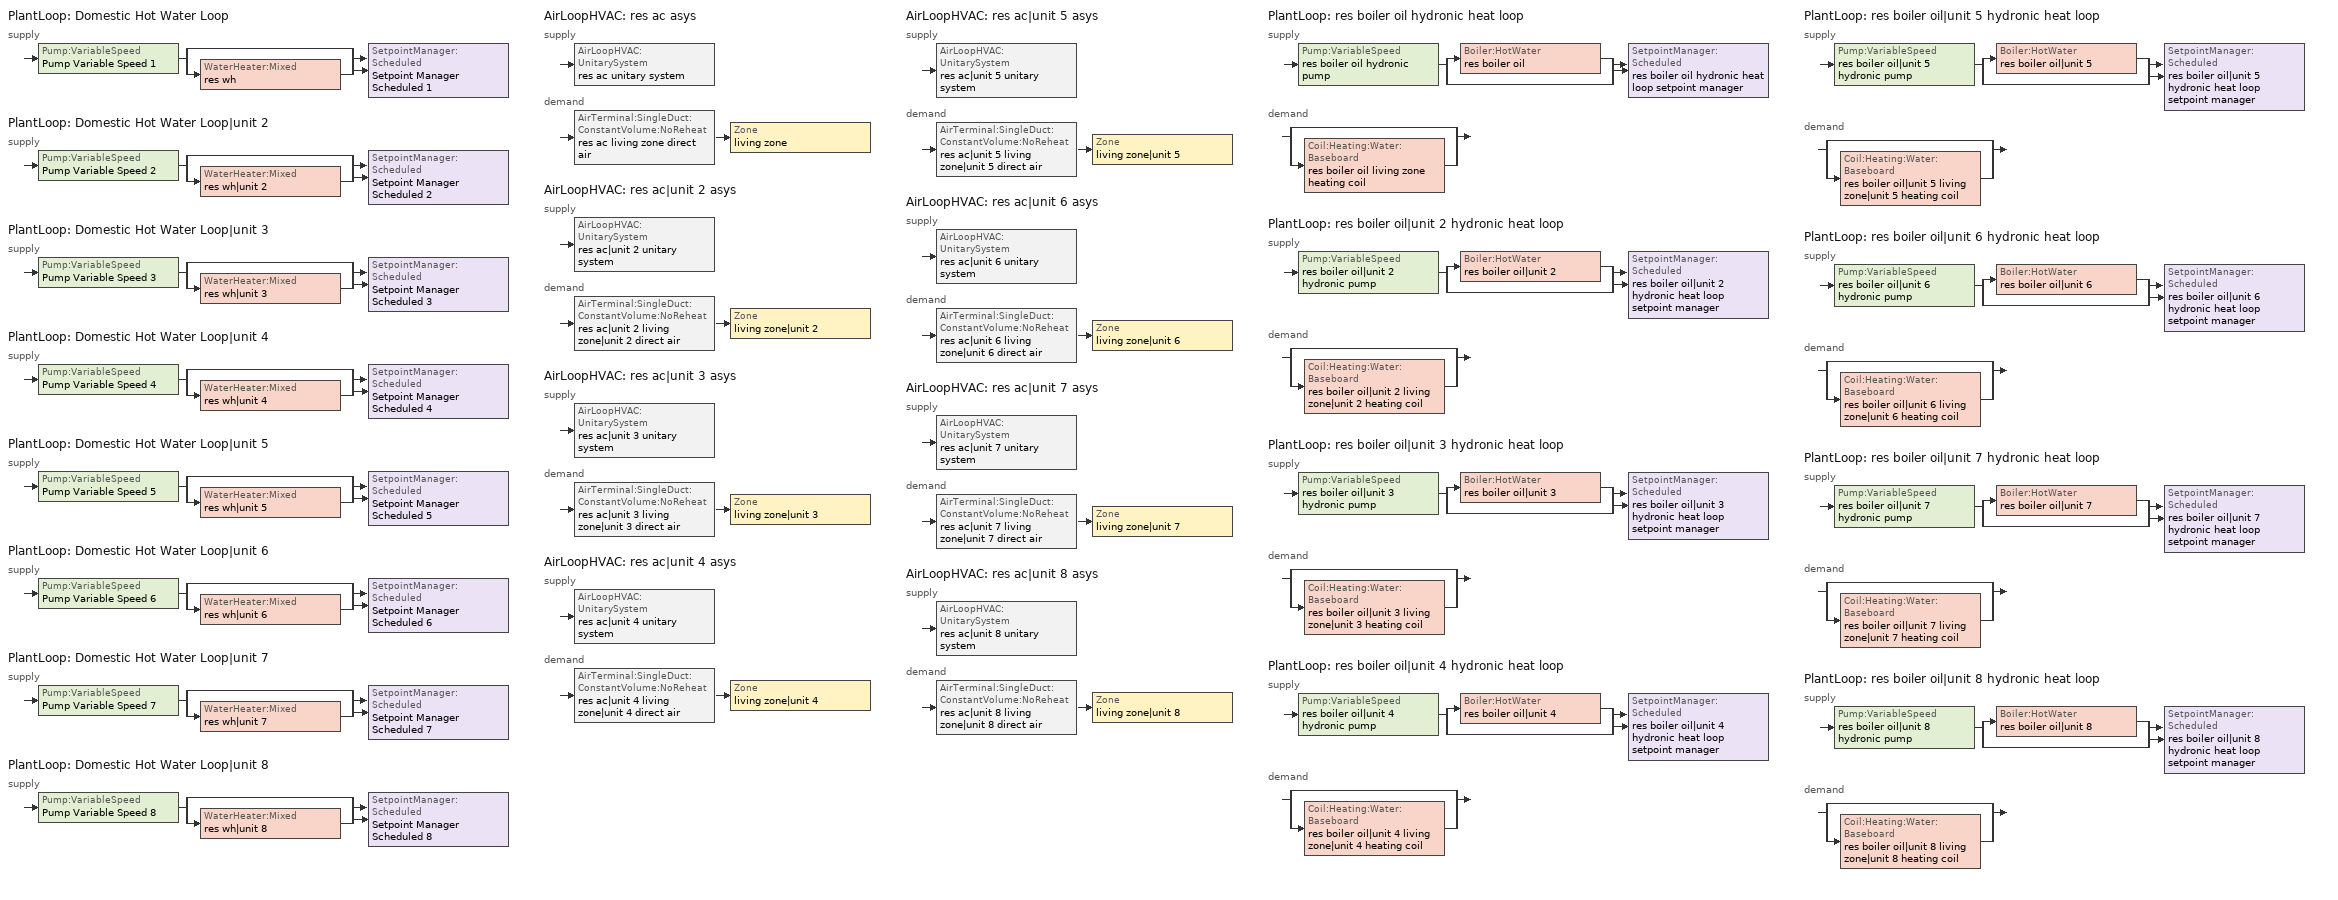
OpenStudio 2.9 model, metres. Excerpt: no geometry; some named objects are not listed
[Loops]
PlantLoop 'Domestic Hot Water Loop'
 supply: Pump:VariableSpeed 'Pump Variable Speed 1' > split
  | bypass
  | WaterHeater:Mixed 'res wh'
  join > SetpointManager:Scheduled 'Setpoint Manager Scheduled 1'
PlantLoop 'Domestic Hot Water Loop|unit 2'
 supply: Pump:VariableSpeed 'Pump Variable Speed 2' > split
  | bypass
  | WaterHeater:Mixed 'res wh|unit 2'
  join > SetpointManager:Scheduled 'Setpoint Manager Scheduled 2'
PlantLoop 'Domestic Hot Water Loop|unit 3'
 supply: Pump:VariableSpeed 'Pump Variable Speed 3' > split
  | bypass
  | WaterHeater:Mixed 'res wh|unit 3'
  join > SetpointManager:Scheduled 'Setpoint Manager Scheduled 3'
PlantLoop 'Domestic Hot Water Loop|unit 4'
 supply: Pump:VariableSpeed 'Pump Variable Speed 4' > split
  | bypass
  | WaterHeater:Mixed 'res wh|unit 4'
  join > SetpointManager:Scheduled 'Setpoint Manager Scheduled 4'
PlantLoop 'Domestic Hot Water Loop|unit 5'
 supply: Pump:VariableSpeed 'Pump Variable Speed 5' > split
  | bypass
  | WaterHeater:Mixed 'res wh|unit 5'
  join > SetpointManager:Scheduled 'Setpoint Manager Scheduled 5'
PlantLoop 'Domestic Hot Water Loop|unit 6'
 supply: Pump:VariableSpeed 'Pump Variable Speed 6' > split
  | bypass
  | WaterHeater:Mixed 'res wh|unit 6'
  join > SetpointManager:Scheduled 'Setpoint Manager Scheduled 6'
PlantLoop 'Domestic Hot Water Loop|unit 7'
 supply: Pump:VariableSpeed 'Pump Variable Speed 7' > split
  | bypass
  | WaterHeater:Mixed 'res wh|unit 7'
  join > SetpointManager:Scheduled 'Setpoint Manager Scheduled 7'
PlantLoop 'Domestic Hot Water Loop|unit 8'
 supply: Pump:VariableSpeed 'Pump Variable Speed 8' > split
  | bypass
  | WaterHeater:Mixed 'res wh|unit 8'
  join > SetpointManager:Scheduled 'Setpoint Manager Scheduled 8'
AirLoopHVAC 'res ac asys'
 supply: AirLoopHVAC:UnitarySystem 'res ac unitary system'
 demand: AirTerminal:SingleDuct:ConstantVolume:NoReheat 'res ac living zone direct air' > Zone 'living zone'
AirLoopHVAC 'res ac|unit 2 asys'
 supply: AirLoopHVAC:UnitarySystem 'res ac|unit 2 unitary system'
 demand: AirTerminal:SingleDuct:ConstantVolume:NoReheat 'res ac|unit 2 living zone|unit 2 direct air' > Zone 'living zone|unit 2'
AirLoopHVAC 'res ac|unit 3 asys'
 supply: AirLoopHVAC:UnitarySystem 'res ac|unit 3 unitary system'
 demand: AirTerminal:SingleDuct:ConstantVolume:NoReheat 'res ac|unit 3 living zone|unit 3 direct air' > Zone 'living zone|unit 3'
AirLoopHVAC 'res ac|unit 4 asys'
 supply: AirLoopHVAC:UnitarySystem 'res ac|unit 4 unitary system'
 demand: AirTerminal:SingleDuct:ConstantVolume:NoReheat 'res ac|unit 4 living zone|unit 4 direct air' > Zone 'living zone|unit 4'
AirLoopHVAC 'res ac|unit 5 asys'
 supply: AirLoopHVAC:UnitarySystem 'res ac|unit 5 unitary system'
 demand: AirTerminal:SingleDuct:ConstantVolume:NoReheat 'res ac|unit 5 living zone|unit 5 direct air' > Zone 'living zone|unit 5'
AirLoopHVAC 'res ac|unit 6 asys'
 supply: AirLoopHVAC:UnitarySystem 'res ac|unit 6 unitary system'
 demand: AirTerminal:SingleDuct:ConstantVolume:NoReheat 'res ac|unit 6 living zone|unit 6 direct air' > Zone 'living zone|unit 6'
AirLoopHVAC 'res ac|unit 7 asys'
 supply: AirLoopHVAC:UnitarySystem 'res ac|unit 7 unitary system'
 demand: AirTerminal:SingleDuct:ConstantVolume:NoReheat 'res ac|unit 7 living zone|unit 7 direct air' > Zone 'living zone|unit 7'
AirLoopHVAC 'res ac|unit 8 asys'
 supply: AirLoopHVAC:UnitarySystem 'res ac|unit 8 unitary system'
 demand: AirTerminal:SingleDuct:ConstantVolume:NoReheat 'res ac|unit 8 living zone|unit 8 direct air' > Zone 'living zone|unit 8'
PlantLoop 'res boiler oil hydronic heat loop'
 supply: Pump:VariableSpeed 'res boiler oil hydronic pump' > split
  | Boiler:HotWater 'res boiler oil'
  | bypass
  join > SetpointManager:Scheduled 'res boiler oil hydronic heat loop setpoint manager'
 demand: split
  | bypass
  | Coil:Heating:Water:Baseboard 'res boiler oil living zone heating coil'
PlantLoop 'res boiler oil|unit 2 hydronic heat loop'
 supply: Pump:VariableSpeed 'res boiler oil|unit 2 hydronic pump' > split
  | Boiler:HotWater 'res boiler oil|unit 2'
  | bypass
  join > SetpointManager:Scheduled 'res boiler oil|unit 2 hydronic heat loop setpoint manager'
 demand: split
  | bypass
  | Coil:Heating:Water:Baseboard 'res boiler oil|unit 2 living zone|unit 2 heating coil'
PlantLoop 'res boiler oil|unit 3 hydronic heat loop'
 supply: Pump:VariableSpeed 'res boiler oil|unit 3 hydronic pump' > split
  | Boiler:HotWater 'res boiler oil|unit 3'
  | bypass
  join > SetpointManager:Scheduled 'res boiler oil|unit 3 hydronic heat loop setpoint manager'
 demand: split
  | bypass
  | Coil:Heating:Water:Baseboard 'res boiler oil|unit 3 living zone|unit 3 heating coil'
PlantLoop 'res boiler oil|unit 4 hydronic heat loop'
 supply: Pump:VariableSpeed 'res boiler oil|unit 4 hydronic pump' > split
  | Boiler:HotWater 'res boiler oil|unit 4'
  | bypass
  join > SetpointManager:Scheduled 'res boiler oil|unit 4 hydronic heat loop setpoint manager'
 demand: split
  | bypass
  | Coil:Heating:Water:Baseboard 'res boiler oil|unit 4 living zone|unit 4 heating coil'
PlantLoop 'res boiler oil|unit 5 hydronic heat loop'
 supply: Pump:VariableSpeed 'res boiler oil|unit 5 hydronic pump' > split
  | Boiler:HotWater 'res boiler oil|unit 5'
  | bypass
  join > SetpointManager:Scheduled 'res boiler oil|unit 5 hydronic heat loop setpoint manager'
 demand: split
  | bypass
  | Coil:Heating:Water:Baseboard 'res boiler oil|unit 5 living zone|unit 5 heating coil'
PlantLoop 'res boiler oil|unit 6 hydronic heat loop'
 supply: Pump:VariableSpeed 'res boiler oil|unit 6 hydronic pump' > split
  | Boiler:HotWater 'res boiler oil|unit 6'
  | bypass
  join > SetpointManager:Scheduled 'res boiler oil|unit 6 hydronic heat loop setpoint manager'
 demand: split
  | bypass
  | Coil:Heating:Water:Baseboard 'res boiler oil|unit 6 living zone|unit 6 heating coil'
PlantLoop 'res boiler oil|unit 7 hydronic heat loop'
 supply: Pump:VariableSpeed 'res boiler oil|unit 7 hydronic pump' > split
  | Boiler:HotWater 'res boiler oil|unit 7'
  | bypass
  join > SetpointManager:Scheduled 'res boiler oil|unit 7 hydronic heat loop setpoint manager'
 demand: split
  | bypass
  | Coil:Heating:Water:Baseboard 'res boiler oil|unit 7 living zone|unit 7 heating coil'
PlantLoop 'res boiler oil|unit 8 hydronic heat loop'
 supply: Pump:VariableSpeed 'res boiler oil|unit 8 hydronic pump' > split
  | Boiler:HotWater 'res boiler oil|unit 8'
  | bypass
  join > SetpointManager:Scheduled 'res boiler oil|unit 8 hydronic heat loop setpoint manager'
 demand: split
  | bypass
  | Coil:Heating:Water:Baseboard 'res boiler oil|unit 8 living zone|unit 8 heating coil'
[Sizing:Zone] Zone Cooling Design Supply Air Temperature Input Method=SupplyAirTemperature; Zone Cooling Design Supply Air Temperature {C}=14; Zone Cooling Design Supply Air Temperature Difference {deltaC}=11.11; Zone Heating Design Supply Air Temperature Input Method=SupplyAirTemperature; Zone Heating Design Supply Air Temperature {C}=40; Zone Heating Design Supply Air Temperature Difference {deltaC}=11.11; Zone Cooling Design Supply Air Humidity Ratio {kg-H2O/kg-air}=0.0085; Zone Heating Design Supply Air Humidity Ratio {kg-H2O/kg-air}=0.008; Cooling Design Air Flow Method=DesignDay; Heating Design Air Flow Method=DesignDay; Account for Dedicated Outdoor Air System=No; Dedicated Outdoor Air System Control Strategy=NeutralSupplyAir; Dedicated Outdoor Air Low Setpoint Temperature for Design {C}=autosize; Dedicated Outdoor Air High Setpoint Temperature for Design {C}=autosize
living zone; living zone|unit 2; living zone|unit 3; living zone|unit 4; living zone|unit 5; living zone|unit 6; living zone|unit 7; living zone|unit 8
[Zone equipment]
living zone: res ac living zone direct air, res boiler oil living zone convective water
living zone|unit 2: res ac|unit 2 living zone|unit 2 direct air, res boiler oil|unit 2 living zone|unit 2 convective water
living zone|unit 3: res ac|unit 3 living zone|unit 3 direct air, res boiler oil|unit 3 living zone|unit 3 convective water
living zone|unit 4: res ac|unit 4 living zone|unit 4 direct air, res boiler oil|unit 4 living zone|unit 4 convective water
living zone|unit 5: res ac|unit 5 living zone|unit 5 direct air, res boiler oil|unit 5 living zone|unit 5 convective water
living zone|unit 6: res ac|unit 6 living zone|unit 6 direct air, res boiler oil|unit 6 living zone|unit 6 convective water
living zone|unit 7: res ac|unit 7 living zone|unit 7 direct air, res boiler oil|unit 7 living zone|unit 7 convective water
living zone|unit 8: res ac|unit 8 living zone|unit 8 direct air, res boiler oil|unit 8 living zone|unit 8 convective water
[PlantLoop] Glycol Concentration=0; Load Distribution Scheme=Optimal
Name | Maximum Loop Flow Rate {m3/s} | Plant Loop Volume {m3} | Fluid Type | Maximum Loop Temperature {C} | Minimum Loop Temperature {C} | Minimum Loop Flow Rate {m3/s}
Domestic Hot Water Loop; Domestic Hot Water Loop|unit 2; Domestic Hot Water Loop|unit 3; Domestic Hot Water Loop|unit 4; Domestic Hot Water Loop|unit 5; Domestic Hot Water Loop|unit 6; Domestic Hot Water Loop|unit 7; Domestic Hot Water Loop|unit 8 | 0.01 | 0.003
res boiler oil hydronic heat loop; res boiler oil|unit 2 hydronic heat loop; res boiler oil|unit 3 hydronic heat loop; res boiler oil|unit 4 hydronic heat loop; res boiler oil|unit 5 hydronic heat loop; res boiler oil|unit 6 hydronic heat loop; res boiler oil|unit 7 hydronic heat loop; res boiler oil|unit 8 hydronic heat loop |  | Autocalculate | Water | 100 | 0 | 0
[Sizing:Plant] Loop Type=Heating; Sizing Option=NonCoincident; Zone Timesteps in Averaging Window=1; Coincident Sizing Factor Mode=None
Name | Design Loop Exit Temperature {C} | Loop Design Temperature Difference {deltaC}
Domestic Hot Water Loop; Domestic Hot Water Loop|unit 2; Domestic Hot Water Loop|unit 3; Domestic Hot Water Loop|unit 4; Domestic Hot Water Loop|unit 5; Domestic Hot Water Loop|unit 6; Domestic Hot Water Loop|unit 7; Domestic Hot Water Loop|unit 8 | 52.6667 | 5.55556
res boiler oil hydronic heat loop; res boiler oil|unit 2 hydronic heat loop; res boiler oil|unit 3 hydronic heat loop; res boiler oil|unit 4 hydronic heat loop; res boiler oil|unit 5 hydronic heat loop; res boiler oil|unit 6 hydronic heat loop; res boiler oil|unit 7 hydronic heat loop; res boiler oil|unit 8 hydronic heat loop | 82.2222 | 11.1111
[Pump:VariableSpeed] Fraction of Motor Inefficiencies to Fluid Stream=0; Coefficient 1 of the Part Load Performance Curve=0; Coefficient 2 of the Part Load Performance Curve=1; Coefficient 3 of the Part Load Performance Curve=0; Coefficient 4 of the Part Load Performance Curve=0; Pump Control Type=Intermittent; Skin Loss Radiative Fraction=0.5; Design Power Sizing Method=PowerPerFlowPerPressure; Design Electric Power per Unit Flow Rate {W/(m3/s)}=348701.1; Design Shaft Power per Unit Flow Rate per Unit Head {W-s/m3-Pa}=1.28205; Design Minimum Flow Rate Fraction=0
Name | Rated Flow Rate {m3/s} | Rated Pump Head {Pa} | Rated Power Consumption {W} | Motor Efficiency
Pump Variable Speed 1; Pump Variable Speed 2; Pump Variable Speed 3; Pump Variable Speed 4; Pump Variable Speed 5; Pump Variable Speed 6; Pump Variable Speed 7; Pump Variable Speed 8 | 0.01 | 1 | 0 | 1
res boiler oil hydronic pump; res boiler oil|unit 2 hydronic pump; res boiler oil|unit 3 hydronic pump; res boiler oil|unit 4 hydronic pump; res boiler oil|unit 5 hydronic pump; res boiler oil|unit 6 hydronic pump; res boiler oil|unit 7 hydronic pump; res boiler oil|unit 8 hydronic pump | 0.000630902 | 20000 |  | 0.9
[SetpointManager:Scheduled] Control Variable=Temperature
Name | Schedule
Setpoint Manager Scheduled 1 | dhw temp
Setpoint Manager Scheduled 2 | dhw temp 1
Setpoint Manager Scheduled 3 | dhw temp 2
Setpoint Manager Scheduled 4 | dhw temp 3
Setpoint Manager Scheduled 5 | dhw temp 4
Setpoint Manager Scheduled 6 | dhw temp 5
Setpoint Manager Scheduled 7 | dhw temp 6
Setpoint Manager Scheduled 8 | dhw temp 7
res boiler oil hydronic heat loop setpoint manager | res boiler oil hydronic heat supply setpoint
res boiler oil|unit 2 hydronic heat loop setpoint manager | res boiler oil|unit 2 hydronic heat supply setpoint
res boiler oil|unit 3 hydronic heat loop setpoint manager | res boiler oil|unit 3 hydronic heat supply setpoint
res boiler oil|unit 4 hydronic heat loop setpoint manager | res boiler oil|unit 4 hydronic heat supply setpoint
res boiler oil|unit 5 hydronic heat loop setpoint manager | res boiler oil|unit 5 hydronic heat supply setpoint
res boiler oil|unit 6 hydronic heat loop setpoint manager | res boiler oil|unit 6 hydronic heat supply setpoint
res boiler oil|unit 7 hydronic heat loop setpoint manager | res boiler oil|unit 7 hydronic heat supply setpoint
res boiler oil|unit 8 hydronic heat loop setpoint manager | res boiler oil|unit 8 hydronic heat supply setpoint
[WaterHeater:Mixed] Tank Volume {m3}=0.107884; Deadband Temperature Difference {deltaC}=2; Maximum Temperature Limit {C}=99; Heater Control Type=Cycle; Heater Maximum Capacity {W}=11722.8; Heater Minimum Capacity {W}=0; Heater Fuel Type=NaturalGas; Heater Thermal Efficiency=0.773298; Off Cycle Parasitic Fuel Consumption Rate {W}=0; Off Cycle Parasitic Fuel Type=Electricity; Off Cycle Parasitic Heat Fraction to Tank=0; On Cycle Parasitic Fuel Consumption Rate {W}=0; On Cycle Parasitic Fuel Type=Electricity; On Cycle Parasitic Heat Fraction to Tank=0; Ambient Temperature Indicator=ThermalZone; Off Cycle Loss Coefficient to Ambient Temperature {W/K}=4.15693; Off Cycle Loss Fraction to Thermal Zone=0.64; On Cycle Loss Coefficient to Ambient Temperature {W/K}=4.15693; On Cycle Loss Fraction to Thermal Zone=1; Use Side Effectiveness=1; Source Side Effectiveness=1; Use Side Design Flow Rate {m3/s}=autosize; Source Side Design Flow Rate {m3/s}=autosize; Indirect Water Heating Recovery Time {hr}=1.5; Source Side Flow Control Mode=IndirectHeatPrimarySetpoint
Name | Setpoint Temperature Schedule | Ambient Temperature Thermal Zone
res wh | WH Setpoint Temp | unfinished basement zone
res wh|unit 2 | WH Setpoint Temp 1 | unfinished basement zone
res wh|unit 3 | WH Setpoint Temp 2 | unfinished basement zone
res wh|unit 4 | WH Setpoint Temp 3 | unfinished basement zone
res wh|unit 5 | WH Setpoint Temp 4 | living zone|unit 5
res wh|unit 6 | WH Setpoint Temp 5 | living zone|unit 6
res wh|unit 7 | WH Setpoint Temp 6 | living zone|unit 7
res wh|unit 8 | WH Setpoint Temp 7 | living zone|unit 8
[Coil:Cooling:DX:SingleSpeed] Availability Schedule=Always On Discrete; Rated Total Cooling Capacity {W}=17584.3; Rated Sensible Heat Ratio=0.740403; Rated COP {W/W}=3.95054; Rated Air Flow Rate {m3/s}=0.911095; Rated Evaporator Fan Power Per Volume Flow Rate {W/(m3/s)}=773.391; Nominal Time for Condensate Removal to Begin {s}=1000; Ratio of Initial Moisture Evaporation Rate and Steady State Latent Capacity=1.5; Maximum Cycling Rate {cycles/hr}=3; Latent Capacity Time Constant {s}=45; Condenser Type=AirCooled; Evaporative Condenser Effectiveness=0; Evaporative Condenser Air Flow Rate {m3/s}=Autosize; Evaporative Condenser Pump Rated Power Consumption {W}=Autosize; Crankcase Heater Capacity {W}=0; Maximum Outdoor Dry-Bulb Temperature for Crankcase Heater Operation {C}=12.7778; Basin Heater Capacity {W/K}=0; Basin Heater Setpoint Temperature {C}=10
Name | Total Cooling Capacity Function of Temperature Curve | Total Cooling Capacity Function of Flow Fraction Curve | Energy Input Ratio Function of Temperature Curve | Energy Input Ratio Function of Flow Fraction Curve | Part Load Fraction Correlation Curve
res ac cooling coil | Cool-Cap-fT1 | Cool-Cap-fFF1 | Cool-EIR-fT1 | Cool-EIR-fFF1 | Cool-PLF-fPLR1
res ac|unit 2 cooling coil | Cool-Cap-fT1 1 | Cool-Cap-fFF1 1 | Cool-EIR-fT1 1 | Cool-EIR-fFF1 1 | Cool-PLF-fPLR1 1
res ac|unit 3 cooling coil | Cool-Cap-fT1 2 | Cool-Cap-fFF1 2 | Cool-EIR-fT1 2 | Cool-EIR-fFF1 2 | Cool-PLF-fPLR1 2
res ac|unit 4 cooling coil | Cool-Cap-fT1 3 | Cool-Cap-fFF1 3 | Cool-EIR-fT1 3 | Cool-EIR-fFF1 3 | Cool-PLF-fPLR1 3
res ac|unit 5 cooling coil | Cool-Cap-fT1 4 | Cool-Cap-fFF1 4 | Cool-EIR-fT1 4 | Cool-EIR-fFF1 4 | Cool-PLF-fPLR1 4
res ac|unit 6 cooling coil | Cool-Cap-fT1 5 | Cool-Cap-fFF1 5 | Cool-EIR-fT1 5 | Cool-EIR-fFF1 5 | Cool-PLF-fPLR1 5
res ac|unit 7 cooling coil | Cool-Cap-fT1 6 | Cool-Cap-fFF1 6 | Cool-EIR-fT1 6 | Cool-EIR-fFF1 6 | Cool-PLF-fPLR1 6
res ac|unit 8 cooling coil | Cool-Cap-fT1 7 | Cool-Cap-fFF1 7 | Cool-EIR-fT1 7 | Cool-EIR-fFF1 7 | Cool-PLF-fPLR1 7
[Fan:OnOff] Availability Schedule=Always On Discrete; Fan Total Efficiency=0.75; Pressure Rise {Pa}=794.58; Maximum Flow Rate {m3/s}=1.17751; Motor Efficiency=1; Motor In Airstream Fraction=1
Name | Fan Power Ratio Function of Speed Ratio Curve | Fan Efficiency Ratio Function of Speed Ratio Curve
res ac clg supply fan | Fan On Off Power Curve | Fan On Off Efficiency Curve
res ac|unit 2 clg supply fan | Fan On Off Power Curve 1 | Fan On Off Efficiency Curve 1
res ac|unit 3 clg supply fan | Fan On Off Power Curve 2 | Fan On Off Efficiency Curve 2
res ac|unit 4 clg supply fan | Fan On Off Power Curve 3 | Fan On Off Efficiency Curve 3
res ac|unit 5 clg supply fan | Fan On Off Power Curve 4 | Fan On Off Efficiency Curve 4
res ac|unit 6 clg supply fan | Fan On Off Power Curve 5 | Fan On Off Efficiency Curve 5
res ac|unit 7 clg supply fan | Fan On Off Power Curve 6 | Fan On Off Efficiency Curve 6
res ac|unit 8 clg supply fan | Fan On Off Power Curve 7 | Fan On Off Efficiency Curve 7
[AirLoopHVAC:UnitarySystem] Control Type=Load; Dehumidification Control Type=None; Availability Schedule=Always On Discrete; Fan Placement=BlowThrough; Supply Air Fan Operating Mode Schedule=Always Off Discrete; DX Heating Coil Sizing Ratio=1; Use DOAS DX Cooling Coil=No; DOAS DX Cooling Coil Leaving Minimum Air Temperature {C}=2; Latent Load Control=SensibleOnlyLoadControl; Supply Air Flow Rate Method During Cooling Operation=SupplyAirFlowRate; Supply Air Flow Rate During Cooling Operation {m3/s}=1.17751; Supply Air Flow Rate Method During Heating Operation=SupplyAirFlowRate; Supply Air Flow Rate During Heating Operation {m3/s}=0; Supply Air Flow Rate When No Cooling or Heating is Required {m3/s}=0; Maximum Supply Air Temperature {C}=48.8889; Maximum Outdoor Dry-Bulb Temperature for Supplemental Heater Operation {C}=21; Maximum Cycling Rate {cycles/hr}=2.5; Heat Pump Time Constant {s}=60; Fraction of On-Cycle Power Use=0.01; Heat Pump Fan Delay Time {s}=60; Ancilliary On-Cycle Electric Power {W}=0; Ancilliary Off-Cycle Electric Power {W}=0
Name | Controlling Zone or Thermostat Location | Supply Fan | Cooling Coil
res ac unitary system | living zone | res ac clg supply fan | res ac cooling coil
res ac|unit 2 unitary system | living zone|unit 2 | res ac|unit 2 clg supply fan | res ac|unit 2 cooling coil
res ac|unit 3 unitary system | living zone|unit 3 | res ac|unit 3 clg supply fan | res ac|unit 3 cooling coil
res ac|unit 4 unitary system | living zone|unit 4 | res ac|unit 4 clg supply fan | res ac|unit 4 cooling coil
res ac|unit 5 unitary system | living zone|unit 5 | res ac|unit 5 clg supply fan | res ac|unit 5 cooling coil
res ac|unit 6 unitary system | living zone|unit 6 | res ac|unit 6 clg supply fan | res ac|unit 6 cooling coil
res ac|unit 7 unitary system | living zone|unit 7 | res ac|unit 7 clg supply fan | res ac|unit 7 cooling coil
res ac|unit 8 unitary system | living zone|unit 8 | res ac|unit 8 clg supply fan | res ac|unit 8 cooling coil
[AirLoopHVAC] Availability Schedule=Always On Discrete; Design Supply Air Flow Rate {m3/s}=1.17751
res ac asys; res ac|unit 2 asys; res ac|unit 3 asys; res ac|unit 4 asys; res ac|unit 5 asys; res ac|unit 6 asys; res ac|unit 7 asys; res ac|unit 8 asys
[Sizing:System] Type of Load to Size On=Sensible; Design Outdoor Air Flow Rate {m3/s}=Autosize; Central Heating Maximum System Air Flow Ratio=0.3; Preheat Design Temperature {C}=7; Preheat Design Humidity Ratio {kg-H2O/kg-Air}=0.008; Precool Design Temperature {C}=12.8; Precool Design Humidity Ratio {kg-H2O/kg-Air}=0.008; Central Cooling Design Supply Air Temperature {C}=12.8; Central Heating Design Supply Air Temperature {C}=16.7; Sizing Option=NonCoincident; 100% Outdoor Air in Cooling=Yes; 100% Outdoor Air in Heating=Yes; Central Cooling Design Supply Air Humidity Ratio {kg-H2O/kg-Air}=0.0085; Central Heating Design Supply Air Humidity Ratio {kg-H2O/kg-Air}=0.008; Cooling Design Air Flow Method=DesignDay; Cooling Design Air Flow Rate {m3/s}=0; Heating Design Air Flow Method=DesignDay; Heating Design Air Flow Rate {m3/s}=0; System Outdoor Air Method=ZoneSum; Zone Maximum Outdoor Air Fraction=1; Cooling Supply Air Flow Rate Per Floor Area {m3/s-m2}=0.00996765; Cooling Fraction of Autosized Cooling Supply Air Flow Rate=1; Cooling Supply Air Flow Rate Per Unit Cooling Capacity {m3/s-W}=3.94755e-05; Heating Supply Air Flow Rate Per Floor Area {m3/s-m2}=0.00996765; Heating Fraction of Autosized Heating Supply Air Flow Rate=1; Heating Fraction of Autosized Cooling Supply Air Flow Rate=1; Heating Supply Air Flow Rate Per Unit Heating Capacity {m3/s-W}=3.15882e-05; Cooling Design Capacity Method=CoolingDesignCapacity; Cooling Design Capacity {W}=autosize; Cooling Design Capacity Per Floor Area {W/m2}=234.7; Fraction of Autosized Cooling Design Capacity=1; Heating Design Capacity Method=HeatingDesignCapacity; Heating Design Capacity {W}=autosize; Heating Design Capacity Per Floor Area {W/m2}=157; Fraction of Autosized Heating Design Capacity=1; Central Cooling Capacity Control Method=OnOff
res ac asys; res ac|unit 2 asys; res ac|unit 3 asys; res ac|unit 4 asys; res ac|unit 5 asys; res ac|unit 6 asys; res ac|unit 7 asys; res ac|unit 8 asys
[AirTerminal:SingleDuct:ConstantVolume:NoReheat] Availability Schedule=Always On Discrete; Maximum Air Flow Rate {m3/s}=1.17751
res ac living zone direct air; res ac|unit 2 living zone|unit 2 direct air; res ac|unit 3 living zone|unit 3 direct air; res ac|unit 4 living zone|unit 4 direct air; res ac|unit 5 living zone|unit 5 direct air; res ac|unit 6 living zone|unit 6 direct air; res ac|unit 7 living zone|unit 7 direct air; res ac|unit 8 living zone|unit 8 direct air
[EnergyManagementSystem:Sensor]
Name | Output Variable or Output Meter Index Key | Output Variable or Output Meter
res_boiler_oil_hydronic_pump_s | res boiler oil hydronic pump | Pump Electric Energy
res_boiler_oil_unit_2_hydronic_pump_s | res boiler oil|unit 2 hydronic pump | Pump Electric Energy
res_boiler_oil_unit_3_hydronic_pump_s | res boiler oil|unit 3 hydronic pump | Pump Electric Energy
res_boiler_oil_unit_4_hydronic_pump_s | res boiler oil|unit 4 hydronic pump | Pump Electric Energy
res_boiler_oil_unit_5_hydronic_pump_s | res boiler oil|unit 5 hydronic pump | Pump Electric Energy
res_boiler_oil_unit_6_hydronic_pump_s | res boiler oil|unit 6 hydronic pump | Pump Electric Energy
res_boiler_oil_unit_7_hydronic_pump_s | res boiler oil|unit 7 hydronic pump | Pump Electric Energy
res_boiler_oil_unit_8_hydronic_pump_s | res boiler oil|unit 8 hydronic pump | Pump Electric Energy
res_af_1_tin_s | living zone | Zone Mean Air Temperature
res_af_1_tt_s | living zone | Zone Outdoor Air Drybulb Temperature
res_ds_res_ac_asys_fan_rtf_s | res ac clg supply fan | Fan Runtime Fraction
res_ds_res_ac_asys_win_s | living zone | Zone Mean Air Humidity Ratio
res_af_2_tin_s | living zone|unit 2 | Zone Mean Air Temperature
res_af_2_tt_s | living zone|unit 2 | Zone Outdoor Air Drybulb Temperature
res_ds_res_ac_unit_2_asys_fan_rtf_s | res ac|unit 2 clg supply fan | Fan Runtime Fraction
res_ds_res_ac_unit_2_asys_win_s | living zone|unit 2 | Zone Mean Air Humidity Ratio
res_af_3_tin_s | living zone|unit 3 | Zone Mean Air Temperature
res_af_3_tt_s | living zone|unit 3 | Zone Outdoor Air Drybulb Temperature
res_ds_res_ac_unit_3_asys_fan_rtf_s | res ac|unit 3 clg supply fan | Fan Runtime Fraction
res_ds_res_ac_unit_3_asys_win_s | living zone|unit 3 | Zone Mean Air Humidity Ratio
res_af_4_tin_s | living zone|unit 4 | Zone Mean Air Temperature
res_af_4_tt_s | living zone|unit 4 | Zone Outdoor Air Drybulb Temperature
res_ds_res_ac_unit_4_asys_fan_rtf_s | res ac|unit 4 clg supply fan | Fan Runtime Fraction
res_ds_res_ac_unit_4_asys_win_s | living zone|unit 4 | Zone Mean Air Humidity Ratio
res_af_5_tin_s | living zone|unit 5 | Zone Mean Air Temperature
res_af_5_tt_s | living zone|unit 5 | Zone Outdoor Air Drybulb Temperature
res_nv_5_sp_s | res nv_5 temp schedule | Schedule Value
res_ds_res_ac_unit_5_asys_fan_rtf_s | res ac|unit 5 clg supply fan | Fan Runtime Fraction
res_infil_5_range_sch_s | res mv_5 range exhaust schedule | Schedule Value
res_infil_5_bath_sch_s | res mv_5 bath exhaust schedule | Schedule Value
res_infil_5_wh_sch_s; res_infil_6_wh_sch_s; res_infil_7_wh_sch_s; res_infil_8_wh_sch_s | Always On Discrete | Schedule Value
res_af_6_tin_s | living zone|unit 6 | Zone Mean Air Temperature
res_af_6_tt_s | living zone|unit 6 | Zone Outdoor Air Drybulb Temperature
res_nv_6_nva_s | res nv_6 avail schedule | Schedule Value
res_nv_6_sp_s | res nv_6 temp schedule | Schedule Value
res_ds_res_ac_unit_6_asys_fan_rtf_s | res ac|unit 6 clg supply fan | Fan Runtime Fraction
res_infil_6_range_sch_s | res mv_6 range exhaust schedule | Schedule Value
res_infil_6_bath_sch_s | res mv_6 bath exhaust schedule | Schedule Value
res_af_7_tin_s | living zone|unit 7 | Zone Mean Air Temperature
res_af_7_tt_s | living zone|unit 7 | Zone Outdoor Air Drybulb Temperature
res_nv_7_nva_s | res nv_7 avail schedule | Schedule Value
res_nv_7_sp_s | res nv_7 temp schedule | Schedule Value
res_ds_res_ac_unit_7_asys_fan_rtf_s | res ac|unit 7 clg supply fan | Fan Runtime Fraction
res_infil_7_range_sch_s | res mv_7 range exhaust schedule | Schedule Value
res_infil_7_bath_sch_s | res mv_7 bath exhaust schedule | Schedule Value
res_af_8_tin_s | living zone|unit 8 | Zone Mean Air Temperature
res_af_8_tt_s | living zone|unit 8 | Zone Outdoor Air Drybulb Temperature
res_nv_8_nva_s | res nv_8 avail schedule | Schedule Value
res_nv_8_sp_s | res nv_8 temp schedule | Schedule Value
res_ds_res_ac_unit_8_asys_fan_rtf_s | res ac|unit 8 clg supply fan | Fan Runtime Fraction
res_infil_8_range_sch_s | res mv_8 range exhaust schedule | Schedule Value
res_infil_8_bath_sch_s | res mv_8 bath exhaust schedule | Schedule Value
[Boiler:HotWater] Fuel Type=FuelOil#1; Nominal Capacity {W}=29307.1; Nominal Thermal Efficiency=0.8; Efficiency Curve Temperature Evaluation Variable=LeavingBoiler; Design Water Outlet Temperature {C}=82.2222; Minimum Part Load Ratio=0; Maximum Part Load Ratio=1; Optimum Part Load Ratio=1; Water Outlet Upper Temperature Limit {C}=99.9; Boiler Flow Mode=LeavingSetpointModulated; Parasitic Electric Load {W}=220; Sizing Factor=1
Name | Normalized Boiler Efficiency Curve
res boiler oil | NonCondensingBoilerEff
res boiler oil|unit 2 | NonCondensingBoilerEff 1
res boiler oil|unit 3 | NonCondensingBoilerEff 2
res boiler oil|unit 4 | NonCondensingBoilerEff 3
res boiler oil|unit 5 | NonCondensingBoilerEff 4
res boiler oil|unit 6 | NonCondensingBoilerEff 5
res boiler oil|unit 7 | NonCondensingBoilerEff 6
res boiler oil|unit 8 | NonCondensingBoilerEff 7
[Coil:Heating:Water:Baseboard] Heating Design Capacity Method=HeatingDesignCapacity; Heating Design Capacity {W}=29307.1; Heating Design Capacity Per Floor Area {W/m2}=0; Fraction of Autosized Heating Design Capacity=0.8; U-Factor Times Area Value {W/K}=2110.11; Maximum Water Flow Rate {m3/s}=0.00126249; Convergence Tolerance=0.001
res boiler oil living zone heating coil; res boiler oil|unit 2 living zone|unit 2 heating coil; res boiler oil|unit 3 living zone|unit 3 heating coil; res boiler oil|unit 4 living zone|unit 4 heating coil; res boiler oil|unit 5 living zone|unit 5 heating coil; res boiler oil|unit 6 living zone|unit 6 heating coil; res boiler oil|unit 7 living zone|unit 7 heating coil; res boiler oil|unit 8 living zone|unit 8 heating coil
[ZoneHVAC:Baseboard:Convective:Water] Availability Schedule=Always On Discrete
Name | Heating Coil
res boiler oil living zone convective water | res boiler oil living zone heating coil
res boiler oil|unit 2 living zone|unit 2 convective water | res boiler oil|unit 2 living zone|unit 2 heating coil
res boiler oil|unit 3 living zone|unit 3 convective water | res boiler oil|unit 3 living zone|unit 3 heating coil
res boiler oil|unit 4 living zone|unit 4 convective water | res boiler oil|unit 4 living zone|unit 4 heating coil
res boiler oil|unit 5 living zone|unit 5 convective water | res boiler oil|unit 5 living zone|unit 5 heating coil
res boiler oil|unit 6 living zone|unit 6 convective water | res boiler oil|unit 6 living zone|unit 6 heating coil
res boiler oil|unit 7 living zone|unit 7 convective water | res boiler oil|unit 7 living zone|unit 7 heating coil
res boiler oil|unit 8 living zone|unit 8 convective water | res boiler oil|unit 8 living zone|unit 8 heating coil
[EnergyManagementSystem:Program]
res_boiler_oil_pumps_program: Set unit_1_pumps_h = res_boiler_oil_hydronic_pump_s
res_boiler_oil|unit_2_pumps_program: Set unit_2_pumps_h = res_boiler_oil_unit_2_hydronic_pump_s
res_boiler_oil|unit_3_pumps_program: Set unit_3_pumps_h = res_boiler_oil_unit_3_hydronic_pump_s
res_boiler_oil|unit_4_pumps_program: Set unit_4_pumps_h = res_boiler_oil_unit_4_hydronic_pump_s
res_boiler_oil|unit_5_pumps_program: Set unit_5_pumps_h = res_boiler_oil_unit_5_hydronic_pump_s
res_boiler_oil|unit_6_pumps_program: Set unit_6_pumps_h = res_boiler_oil_unit_6_hydronic_pump_s
res_boiler_oil|unit_7_pumps_program: Set unit_7_pumps_h = res_boiler_oil_unit_7_hydronic_pump_s
res_boiler_oil|unit_8_pumps_program: Set unit_8_pumps_h = res_boiler_oil_unit_8_hydronic_pump_s
res_nv_1_program: Set Tdiff = res_af_1_tin_s-res_af_1_tt_s; Set dT = (@Abs Tdiff); Set pt = (@RhFnTdbWPb res_af_1_tt_s res_nv_wt_s res_nv_pb_s); Set NVA = 2472.261378048; Set Cs = 8.963020389461627e-05; Set Cw = 6.158219665777789e-05; Set MNV = 0.6292632576; Set MHR = 0.0115; Set MRH = 0.7; Set temp1 = (res_nv_1_nva_s*NVA); Set SGNV = temp1*((((Cs*dT)+(Cw*(res_af_vw_s^2)))^0.5)/1000); If (res_nv_wt_s<MHR) && (pt<MRH) && (res_af_1_tin_s>res_nv_1_sp_s); Set temp2 = (res_af_1_tin_s-res_nv_1_sp_s); Set NVadj1 = temp2/(res_af_1_tin_s-res_af_1_tt_s); Set NVadj2 = (@Min NVadj1 1); Set NVadj3 = (@Max NVadj2 0); Set NVadj = SGNV*NVadj3; Set res_nv_1_flow_act = (@Min NVadj MNV); Else; Set res_nv_1_flow_act = 0; EndIf
res_ds_res_ac_asys_program: Set res_ds_res_ac_asys_AhMfr = res_ds_res_ac_asys_ah_mfr_s; Set res_ds_res_ac_asys_FanRtf = res_ds_res_ac_asys_fan_rtf_s; Set res_ds_res_ac_asys_AhVfr = res_ds_res_ac_asys_ah_vfr_s; Set res_ds_res_ac_asys_AhTt = res_ds_res_ac_asys_ah_tt_s; Set res_ds_res_ac_asys_AhWt = res_ds_res_ac_asys_ah_wt_s; Set res_ds_res_ac_asys_RaT = res_ds_res_ac_asys_ra_t_s; Set res_ds_res_ac_asys_RaW = res_ds_res_ac_asys_ra_w_s; Set res_ds_res_ac_asys_AhT = res_ds_res_ac_asys_ah_t_s; Set res_ds_res_ac_asys_AhW = res_ds_res_ac_asys_ah_w_s; Run res_ds_res_ac_asys_lk_subrout; Set res_ds_res_ac_asys_SupSLkToLvEq_act = res_ds_res_ac_asys_SupSLkToLv; Set res_ds_res_ac_asys_SupLatLkToLvEq_act = res_ds_res_ac_asys_SupLatLkToLv; Set res_ds_res_ac_asys_SupDCnToLvEq_act = res_ds_res_ac_asys_SupDCnToLv; Set res_ds_res_ac_asys_SupDCnToAhEq_act = res_ds_res_ac_asys_SupDCnToAh; Set res_ds_res_ac_asys_SupSLkToAhEq_act = res_ds_res_ac_asys_SupSLkToAh; Set res_ds_res_ac_asys_SupLatLkToAhEq_act = res_ds_res_ac_asys_SupLatLkToAh; Set res_ds_res_ac_asys_RetSLkEq_act = res_ds_res_ac_asys_RetSLk; Set res_ds_res_ac_asys_RetLatLkEq_act = res_ds_res_ac_asys_RetLatLk; Set res_ds_res_ac_asys_RetDCnToPlEq_act = res_ds_res_ac_asys_RetDCnToPl; Set res_ds_res_ac_asys_RetDCnToAhEquip_act = res_ds_res_ac_asys_RetDCnToAh; Set res_ds_res_ac_asys_AhToLivMix_act = res_ds_res_ac_asys_AhToLiv; Set res_ds_res_ac_asys_LivToAhMix_act = res_ds_res_ac_asys_LivToAh
res_infil_1_program: Set p_m = 0.14; Set p_s = 0.22; Set s_m = 270; Set s_s = 370; Set z_m = 9.99744; Set z_s = 2.4384; Set f_t = (((s_m/z_m)^p_m)*((z_s/s_s)^p_s)); Set Tdiff = res_af_1_tin_s-res_af_1_tt_s; Set dT = @Abs Tdiff; Set c = 0.0174; Set Cs = 0.0635; Set Cw = 0.1284; Set n = 0.67; Set sft = (f_t*0.7000000000000001); Set temp1 = ((c*Cw)*((sft*res_af_vw_s)^(2*n)))^2; Set Qn = (((c*Cs*(dT^n))^2)+temp1)^0.5; Set Tdiff = res_af_1_tin_s-res_af_1_tt_s; Set dT = @Abs Tdiff; Set QWHV = res_infil_1_wh_sch_s*0.0165; Set Qrange = res_infil_1_range_sch_s*0.0472; Set Qdryer = 0.0; Set Qbath = res_infil_1_bath_sch_s*0.0354; Set QhpwhOut = 0; Set QhpwhIn = 0; Set QductsOut = 0; Set QductsIn = 0; Set QductsOut = QductsOut+res_ds_res_ac_asys_lk_ret_fan_equiv; Set QductsIn = QductsIn+res_ds_res_ac_asys_lk_sup_fan_equiv; Set Qout = QWHV+Qrange+Qbath+Qdryer+QhpwhOut+QductsOut; Set Qin = QhpwhIn+QductsIn; Set Qu = (@Abs (Qout-Qin)); Set Qb = (@Min Qout Qin); Set faneff_wh = 0.9438948864000002; Set res_infil_1_house_fan_act = (QWHV*300)/faneff_wh*1; Set faneff_sp = 0.4719474432000001; Set res_infil_1_range_fan_act = (Qrange*300)/faneff_sp; Set res_infil_1_bath_fan_act = (Qbath*300)/faneff_sp; Set Q_acctd_for_elsewhere = QhpwhOut+QhpwhIn+QductsOut+QductsIn; Set res_infil_1_flow_act = (((Qu^2)+(Qn^2))^0.5)-Q_acctd_for_elsewhere; Set res_infil_1_flow_act = (@Max res_infil_1_flow_act 0)
res_nv_2_program: Set Tdiff = res_af_2_tin_s-res_af_2_tt_s; Set dT = (@Abs Tdiff); Set pt = (@RhFnTdbWPb res_af_2_tt_s res_nv_wt_s res_nv_pb_s); Set NVA = 2472.261378048018; Set Cs = 8.963020389461627e-05; Set Cw = 6.158219665777789e-05; Set MNV = 0.6292632576; Set MHR = 0.0115; Set MRH = 0.7; Set temp1 = (res_nv_2_nva_s*NVA); Set SGNV = temp1*((((Cs*dT)+(Cw*(res_af_vw_s^2)))^0.5)/1000); If (res_nv_wt_s<MHR) && (pt<MRH) && (res_af_2_tin_s>res_nv_2_sp_s); Set temp2 = (res_af_2_tin_s-res_nv_2_sp_s); Set NVadj1 = temp2/(res_af_2_tin_s-res_af_2_tt_s); Set NVadj2 = (@Min NVadj1 1); Set NVadj3 = (@Max NVadj2 0); Set NVadj = SGNV*NVadj3; Set res_nv_2_flow_act = (@Min NVadj MNV); Else; Set res_nv_2_flow_act = 0; EndIf
res_ds_res_ac_unit_2_asys_program: Set res_ds_res_ac_unit_2_asys_AhMfr = res_ds_res_ac_unit_2_asys_ah_mfr_s; Set res_ds_res_ac_unit_2_asys_FanRtf = res_ds_res_ac_unit_2_asys_fan_rtf_s; Set res_ds_res_ac_unit_2_asys_AhVfr = res_ds_res_ac_unit_2_asys_ah_vfr_s; Set res_ds_res_ac_unit_2_asys_AhTt = res_ds_res_ac_unit_2_asys_ah_tt_s; Set res_ds_res_ac_unit_2_asys_AhWt = res_ds_res_ac_unit_2_asys_ah_wt_s; Set res_ds_res_ac_unit_2_asys_RaT = res_ds_res_ac_unit_2_asys_ra_t_s; Set res_ds_res_ac_unit_2_asys_RaW = res_ds_res_ac_unit_2_asys_ra_w_s; Set res_ds_res_ac_unit_2_asys_AhT = res_ds_res_ac_unit_2_asys_ah_t_s; Set res_ds_res_ac_unit_2_asys_AhW = res_ds_res_ac_unit_2_asys_ah_w_s; Run res_ds_res_ac_unit_2_asys_lk_subrout; Set res_ds_res_ac_unit_2_asys_SupSLkToLvEq_act = res_ds_res_ac_unit_2_asys_SupSLkToLv; Set res_ds_res_ac_unit_2_asys_SupLatLkToLvEq_act = res_ds_res_ac_unit_2_asys_SupLatLkToLv; Set res_ds_res_ac_unit_2_asys_SupDCnToLvEq_act = res_ds_res_ac_unit_2_asys_SupDCnToLv; Set res_ds_res_ac_unit_2_asys_SupDCnToAhEq_act = res_ds_res_ac_unit_2_asys_SupDCnToAh; Set res_ds_res_ac_unit_2_asys_SupSLkToAhEq_act = res_ds_res_ac_unit_2_asys_SupSLkToAh; Set res_ds_res_ac_unit_2_asys_SupLatLkToAhEq_act = res_ds_res_ac_unit_2_asys_SupLatLkToAh; Set res_ds_res_ac_unit_2_asys_RetSLkEq_act = res_ds_res_ac_unit_2_asys_RetSLk; Set res_ds_res_ac_unit_2_asys_RetLatLkEq_act = res_ds_res_ac_unit_2_asys_RetLatLk; Set res_ds_res_ac_unit_2_asys_RetDCnToPlEq_act = res_ds_res_ac_unit_2_asys_RetDCnToPl; Set res_ds_res_ac_unit_2_asys_RetDCnToAhEquip_act = res_ds_res_ac_unit_2_asys_RetDCnToAh; Set res_ds_res_ac_unit_2_asys_AhToLivMix_act = res_ds_res_ac_unit_2_asys_AhToLiv; Set res_ds_res_ac_unit_2_asys_LivToAhMix_act = res_ds_res_ac_unit_2_asys_LivToAh
res_infil_2_program: Set p_m = 0.14; Set p_s = 0.22; Set s_m = 270; Set s_s = 370; Set z_m = 9.99744; Set z_s = 2.4384; Set f_t = (((s_m/z_m)^p_m)*((z_s/s_s)^p_s)); Set Tdiff = res_af_2_tin_s-res_af_2_tt_s; Set dT = @Abs Tdiff; Set c = 0.0174; Set Cs = 0.0635; Set Cw = 0.1284; Set n = 0.67; Set sft = (f_t*0.7000000000000001); Set temp1 = ((c*Cw)*((sft*res_af_vw_s)^(2*n)))^2; Set Qn = (((c*Cs*(dT^n))^2)+temp1)^0.5; Set Tdiff = res_af_2_tin_s-res_af_2_tt_s; Set dT = @Abs Tdiff; Set QWHV = res_infil_2_wh_sch_s*0.0165; Set Qrange = res_infil_2_range_sch_s*0.0472; Set Qdryer = 0.0; Set Qbath = res_infil_2_bath_sch_s*0.0354; Set QhpwhOut = 0; Set QhpwhIn = 0; Set QductsOut = 0; Set QductsIn = 0; Set QductsOut = QductsOut+res_ds_res_ac_unit_2_asys_lk_ret_fan_equiv; Set QductsIn = QductsIn+res_ds_res_ac_unit_2_asys_lk_sup_fan_equiv; Set Qout = QWHV+Qrange+Qbath+Qdryer+QhpwhOut+QductsOut; Set Qin = QhpwhIn+QductsIn; Set Qu = (@Abs (Qout-Qin)); Set Qb = (@Min Qout Qin); Set faneff_wh = 0.9438948864000002; Set res_infil_2_house_fan_act = (QWHV*300)/faneff_wh*1; Set faneff_sp = 0.4719474432000001; Set res_infil_2_range_fan_act = (Qrange*300)/faneff_sp; Set res_infil_2_bath_fan_act = (Qbath*300)/faneff_sp; Set Q_acctd_for_elsewhere = QhpwhOut+QhpwhIn+QductsOut+QductsIn; Set res_infil_2_flow_act = (((Qu^2)+(Qn^2))^0.5)-Q_acctd_for_elsewhere; Set res_infil_2_flow_act = (@Max res_infil_2_flow_act 0)
res_nv_3_program: Set Tdiff = res_af_3_tin_s-res_af_3_tt_s; Set dT = (@Abs Tdiff); Set pt = (@RhFnTdbWPb res_af_3_tt_s res_nv_wt_s res_nv_pb_s); Set NVA = 2472.2613780479955; Set Cs = 8.963020389461627e-05; Set Cw = 6.158219665777789e-05; Set MNV = 0.6292632576; Set MHR = 0.0115; Set MRH = 0.7; Set temp1 = (res_nv_3_nva_s*NVA); Set SGNV = temp1*((((Cs*dT)+(Cw*(res_af_vw_s^2)))^0.5)/1000); If (res_nv_wt_s<MHR) && (pt<MRH) && (res_af_3_tin_s>res_nv_3_sp_s); Set temp2 = (res_af_3_tin_s-res_nv_3_sp_s); Set NVadj1 = temp2/(res_af_3_tin_s-res_af_3_tt_s); Set NVadj2 = (@Min NVadj1 1); Set NVadj3 = (@Max NVadj2 0); Set NVadj = SGNV*NVadj3; Set res_nv_3_flow_act = (@Min NVadj MNV); Else; Set res_nv_3_flow_act = 0; EndIf
res_ds_res_ac_unit_3_asys_program: Set res_ds_res_ac_unit_3_asys_AhMfr = res_ds_res_ac_unit_3_asys_ah_mfr_s; Set res_ds_res_ac_unit_3_asys_FanRtf = res_ds_res_ac_unit_3_asys_fan_rtf_s; Set res_ds_res_ac_unit_3_asys_AhVfr = res_ds_res_ac_unit_3_asys_ah_vfr_s; Set res_ds_res_ac_unit_3_asys_AhTt = res_ds_res_ac_unit_3_asys_ah_tt_s; Set res_ds_res_ac_unit_3_asys_AhWt = res_ds_res_ac_unit_3_asys_ah_wt_s; Set res_ds_res_ac_unit_3_asys_RaT = res_ds_res_ac_unit_3_asys_ra_t_s; Set res_ds_res_ac_unit_3_asys_RaW = res_ds_res_ac_unit_3_asys_ra_w_s; Set res_ds_res_ac_unit_3_asys_AhT = res_ds_res_ac_unit_3_asys_ah_t_s; Set res_ds_res_ac_unit_3_asys_AhW = res_ds_res_ac_unit_3_asys_ah_w_s; Run res_ds_res_ac_unit_3_asys_lk_subrout; Set res_ds_res_ac_unit_3_asys_SupSLkToLvEq_act = res_ds_res_ac_unit_3_asys_SupSLkToLv; Set res_ds_res_ac_unit_3_asys_SupLatLkToLvEq_act = res_ds_res_ac_unit_3_asys_SupLatLkToLv; Set res_ds_res_ac_unit_3_asys_SupDCnToLvEq_act = res_ds_res_ac_unit_3_asys_SupDCnToLv; Set res_ds_res_ac_unit_3_asys_SupDCnToAhEq_act = res_ds_res_ac_unit_3_asys_SupDCnToAh; Set res_ds_res_ac_unit_3_asys_SupSLkToAhEq_act = res_ds_res_ac_unit_3_asys_SupSLkToAh; Set res_ds_res_ac_unit_3_asys_SupLatLkToAhEq_act = res_ds_res_ac_unit_3_asys_SupLatLkToAh; Set res_ds_res_ac_unit_3_asys_RetSLkEq_act = res_ds_res_ac_unit_3_asys_RetSLk; Set res_ds_res_ac_unit_3_asys_RetLatLkEq_act = res_ds_res_ac_unit_3_asys_RetLatLk; Set res_ds_res_ac_unit_3_asys_RetDCnToPlEq_act = res_ds_res_ac_unit_3_asys_RetDCnToPl; Set res_ds_res_ac_unit_3_asys_RetDCnToAhEquip_act = res_ds_res_ac_unit_3_asys_RetDCnToAh; Set res_ds_res_ac_unit_3_asys_AhToLivMix_act = res_ds_res_ac_unit_3_asys_AhToLiv; Set res_ds_res_ac_unit_3_asys_LivToAhMix_act = res_ds_res_ac_unit_3_asys_LivToAh
res_infil_3_program: Set p_m = 0.14; Set p_s = 0.22; Set s_m = 270; Set s_s = 370; Set z_m = 9.99744; Set z_s = 2.4384; Set f_t = (((s_m/z_m)^p_m)*((z_s/s_s)^p_s)); Set Tdiff = res_af_3_tin_s-res_af_3_tt_s; Set dT = @Abs Tdiff; Set c = 0.0174; Set Cs = 0.0635; Set Cw = 0.1284; Set n = 0.67; Set sft = (f_t*0.7000000000000001); Set temp1 = ((c*Cw)*((sft*res_af_vw_s)^(2*n)))^2; Set Qn = (((c*Cs*(dT^n))^2)+temp1)^0.5; Set Tdiff = res_af_3_tin_s-res_af_3_tt_s; Set dT = @Abs Tdiff; Set QWHV = res_infil_3_wh_sch_s*0.0165; Set Qrange = res_infil_3_range_sch_s*0.0472; Set Qdryer = 0.0; Set Qbath = res_infil_3_bath_sch_s*0.0354; Set QhpwhOut = 0; Set QhpwhIn = 0; Set QductsOut = 0; Set QductsIn = 0; Set QductsOut = QductsOut+res_ds_res_ac_unit_3_asys_lk_ret_fan_equiv; Set QductsIn = QductsIn+res_ds_res_ac_unit_3_asys_lk_sup_fan_equiv; Set Qout = QWHV+Qrange+Qbath+Qdryer+QhpwhOut+QductsOut; Set Qin = QhpwhIn+QductsIn; Set Qu = (@Abs (Qout-Qin)); Set Qb = (@Min Qout Qin); Set faneff_wh = 0.9438948864000002; Set res_infil_3_house_fan_act = (QWHV*300)/faneff_wh*1; Set faneff_sp = 0.4719474432000001; Set res_infil_3_range_fan_act = (Qrange*300)/faneff_sp; Set res_infil_3_bath_fan_act = (Qbath*300)/faneff_sp; Set Q_acctd_for_elsewhere = QhpwhOut+QhpwhIn+QductsOut+QductsIn; Set res_infil_3_flow_act = (((Qu^2)+(Qn^2))^0.5)-Q_acctd_for_elsewhere; Set res_infil_3_flow_act = (@Max res_infil_3_flow_act 0)
res_nv_4_program: Set Tdiff = res_af_4_tin_s-res_af_4_tt_s; Set dT = (@Abs Tdiff); Set pt = (@RhFnTdbWPb res_af_4_tt_s res_nv_wt_s res_nv_pb_s); Set NVA = 2472.2613780480133; Set Cs = 8.963020389461627e-05; Set Cw = 6.158219665777789e-05; Set MNV = 0.6292632576; Set MHR = 0.0115; Set MRH = 0.7; Set temp1 = (res_nv_4_nva_s*NVA); Set SGNV = temp1*((((Cs*dT)+(Cw*(res_af_vw_s^2)))^0.5)/1000); If (res_nv_wt_s<MHR) && (pt<MRH) && (res_af_4_tin_s>res_nv_4_sp_s); Set temp2 = (res_af_4_tin_s-res_nv_4_sp_s); Set NVadj1 = temp2/(res_af_4_tin_s-res_af_4_tt_s); Set NVadj2 = (@Min NVadj1 1); Set NVadj3 = (@Max NVadj2 0); Set NVadj = SGNV*NVadj3; Set res_nv_4_flow_act = (@Min NVadj MNV); Else; Set res_nv_4_flow_act = 0; EndIf
res_ds_res_ac_unit_4_asys_program: Set res_ds_res_ac_unit_4_asys_AhMfr = res_ds_res_ac_unit_4_asys_ah_mfr_s; Set res_ds_res_ac_unit_4_asys_FanRtf = res_ds_res_ac_unit_4_asys_fan_rtf_s; Set res_ds_res_ac_unit_4_asys_AhVfr = res_ds_res_ac_unit_4_asys_ah_vfr_s; Set res_ds_res_ac_unit_4_asys_AhTt = res_ds_res_ac_unit_4_asys_ah_tt_s; Set res_ds_res_ac_unit_4_asys_AhWt = res_ds_res_ac_unit_4_asys_ah_wt_s; Set res_ds_res_ac_unit_4_asys_RaT = res_ds_res_ac_unit_4_asys_ra_t_s; Set res_ds_res_ac_unit_4_asys_RaW = res_ds_res_ac_unit_4_asys_ra_w_s; Set res_ds_res_ac_unit_4_asys_AhT = res_ds_res_ac_unit_4_asys_ah_t_s; Set res_ds_res_ac_unit_4_asys_AhW = res_ds_res_ac_unit_4_asys_ah_w_s; Run res_ds_res_ac_unit_4_asys_lk_subrout; Set res_ds_res_ac_unit_4_asys_SupSLkToLvEq_act = res_ds_res_ac_unit_4_asys_SupSLkToLv; Set res_ds_res_ac_unit_4_asys_SupLatLkToLvEq_act = res_ds_res_ac_unit_4_asys_SupLatLkToLv; Set res_ds_res_ac_unit_4_asys_SupDCnToLvEq_act = res_ds_res_ac_unit_4_asys_SupDCnToLv; Set res_ds_res_ac_unit_4_asys_SupDCnToAhEq_act = res_ds_res_ac_unit_4_asys_SupDCnToAh; Set res_ds_res_ac_unit_4_asys_SupSLkToAhEq_act = res_ds_res_ac_unit_4_asys_SupSLkToAh; Set res_ds_res_ac_unit_4_asys_SupLatLkToAhEq_act = res_ds_res_ac_unit_4_asys_SupLatLkToAh; Set res_ds_res_ac_unit_4_asys_RetSLkEq_act = res_ds_res_ac_unit_4_asys_RetSLk; Set res_ds_res_ac_unit_4_asys_RetLatLkEq_act = res_ds_res_ac_unit_4_asys_RetLatLk; Set res_ds_res_ac_unit_4_asys_RetDCnToPlEq_act = res_ds_res_ac_unit_4_asys_RetDCnToPl; Set res_ds_res_ac_unit_4_asys_RetDCnToAhEquip_act = res_ds_res_ac_unit_4_asys_RetDCnToAh; Set res_ds_res_ac_unit_4_asys_AhToLivMix_act = res_ds_res_ac_unit_4_asys_AhToLiv; Set res_ds_res_ac_unit_4_asys_LivToAhMix_act = res_ds_res_ac_unit_4_asys_LivToAh
[Schedule:Constant]
Name | Value
dhw temp; WH Setpoint Temp; dhw temp 1; WH Setpoint Temp 1; dhw temp 2; WH Setpoint Temp 2; dhw temp 3; WH Setpoint Temp 3; dhw temp 4; WH Setpoint Temp 4; dhw temp 5; WH Setpoint Temp 5; dhw temp 6; WH Setpoint Temp 6; dhw temp 7; WH Setpoint Temp 7 | 52.6667
Always On Discrete | 1
Always Off Discrete | 0
res boiler oil hydronic heat supply setpoint; res boiler oil|unit 2 hydronic heat supply setpoint; res boiler oil|unit 3 hydronic heat supply setpoint; res boiler oil|unit 4 hydronic heat supply setpoint; res boiler oil|unit 5 hydronic heat supply setpoint; res boiler oil|unit 6 hydronic heat supply setpoint; res boiler oil|unit 7 hydronic heat supply setpoint; res boiler oil|unit 8 hydronic heat supply setpoint | 82.2222
[Curve:Biquadratic] Minimum Value of x=13.88; Maximum Value of x=23.88; Minimum Value of y=18.33; Maximum Value of y=51.66
Name | Coefficient1 Constant | Coefficient2 x | Coefficient3 x**2 | Coefficient4 y | Coefficient5 y**2 | Coefficient6 x*y
Cool-Cap-fT1; Cool-Cap-fT1 1; Cool-Cap-fT1 2; Cool-Cap-fT1 3; Cool-Cap-fT1 4; Cool-Cap-fT1 5; Cool-Cap-fT1 6; Cool-Cap-fT1 7 | 1.5509 | -0.0750501 | 0.00309714 | 0.00240111 | -5.0544e-05 | -0.000427281
Cool-EIR-fT1; Cool-EIR-fT1 1; Cool-EIR-fT1 2; Cool-EIR-fT1 3; Cool-EIR-fT1 4; Cool-EIR-fT1 5; Cool-EIR-fT1 6; Cool-EIR-fT1 7 | -0.304283 | 0.118048 | -0.00342467 | -0.00626191 | 0.000695427 | -0.000469975
[Curve:Quadratic] Minimum Value of x=0
Name | Coefficient1 Constant | Coefficient2 x | Coefficient3 x**2 | Maximum Value of x | Minimum Curve Output | Maximum Curve Output
Cool-PLF-fPLR1; Cool-PLF-fPLR1 1; Cool-PLF-fPLR1 2; Cool-PLF-fPLR1 3; Cool-PLF-fPLR1 4; Cool-PLF-fPLR1 5; Cool-PLF-fPLR1 6; Cool-PLF-fPLR1 7 | 0.93 | 0.07 | 0 | 1 | 0.7 | 1
Cool-Cap-fFF1; Cool-Cap-fFF1 1; Cool-Cap-fFF1 2; Cool-Cap-fFF1 3; Cool-Cap-fFF1 4; Cool-Cap-fFF1 5; Cool-Cap-fFF1 6; Cool-Cap-fFF1 7 | 0.718605 | 0.4101 | -0.128705 | 2 | 0 | 2
Cool-EIR-fFF1; Cool-EIR-fFF1 1; Cool-EIR-fFF1 2; Cool-EIR-fFF1 3; Cool-EIR-fFF1 4; Cool-EIR-fFF1 5; Cool-EIR-fFF1 6; Cool-EIR-fFF1 7 | 1.323 | -0.477711 | 0.154712 | 2 | 0 | 2
[Curve:Exponent] Coefficient1 Constant=1; Coefficient2 Constant=0; Coefficient3 Constant=0; Minimum Value of x=0; Maximum Value of x=1
Fan On Off Power Curve; Fan On Off Power Curve 1; Fan On Off Power Curve 2; Fan On Off Power Curve 3; Fan On Off Power Curve 4; Fan On Off Power Curve 5; Fan On Off Power Curve 6; Fan On Off Power Curve 7
[Curve:Cubic] Coefficient1 Constant=1; Coefficient2 x=0; Coefficient3 x**2=0; Coefficient4 x**3=0; Minimum Value of x=0; Maximum Value of x=1
Fan On Off Efficiency Curve; Fan On Off Efficiency Curve 1; Fan On Off Efficiency Curve 2; Fan On Off Efficiency Curve 3; Fan On Off Efficiency Curve 4; Fan On Off Efficiency Curve 5; Fan On Off Efficiency Curve 6; Fan On Off Efficiency Curve 7
[Curve:Bicubic] Coefficient1 Constant=1.11172; Coefficient2 x=0.0786141; Coefficient3 x**2=-0.400426; Coefficient4 y=0; Coefficient5 y**2=-0.000156783; Coefficient6 x*y=0.0093846; Coefficient7 x**3=0.234258; Coefficient8 y**3=1.32927e-06; Coefficient9 x**2*y=-0.0044467; Coefficient10 x*y**2=-1.22498e-05; Minimum Value of x=0.1; Maximum Value of x=1; Minimum Value of y=20; Maximum Value of y=80
NonCondensingBoilerEff; NonCondensingBoilerEff 1; NonCondensingBoilerEff 2; NonCondensingBoilerEff 3; NonCondensingBoilerEff 4; NonCondensingBoilerEff 5; NonCondensingBoilerEff 6; NonCondensingBoilerEff 7
